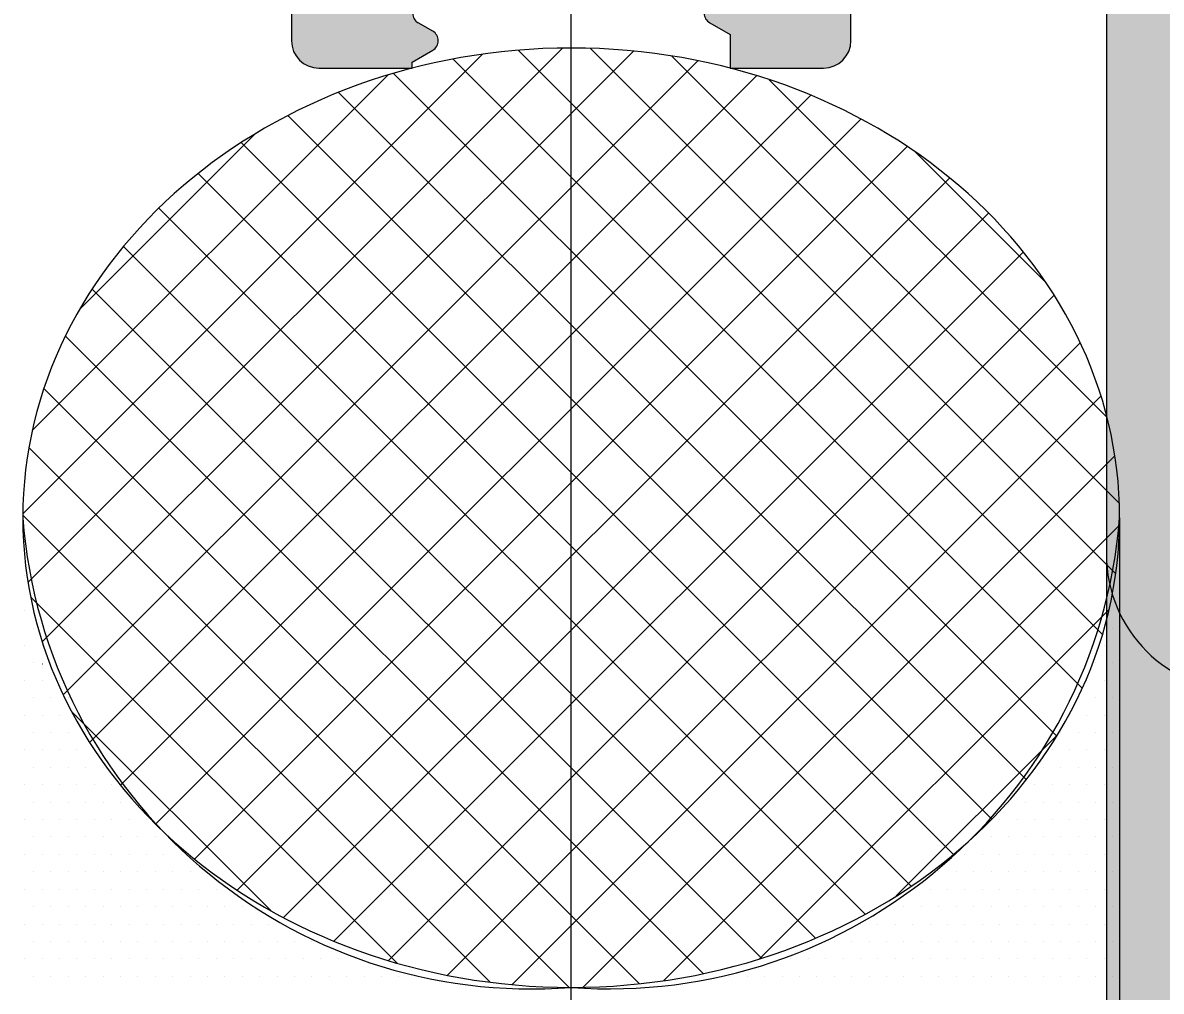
# Model space of a CAD drawing. Extents: x 820 to 5791, y 1495 to 5010.
# Drawn here: x 3018.484 to 3020.56, y 2077.91 to 2079.677 of the extents above; entities that cross this region are included whole.
import ezdxf

# ---------------------------------------------------------------- set-up
doc = ezdxf.new("R2010")
doc.units = 0
doc.header["$LTSCALE"] = 20
doc.layers.get('0').update_dxf_attribs({"linetype": 'CONTINUOUS', "lineweight": 15})
doc.layers.get('DEFPOINTS').update_dxf_attribs({"linetype": 'CONTINUOUS'})
doc.layers.add('_00_TT_PLASTER INTERIOR', color=60, linetype='CONTINUOUS', lineweight=0)
doc.layers.add('ölç', color=63, linetype='CONTINUOUS', lineweight=20)
doc.layers.add('dış ölçü', color=7, linetype='CONTINUOUS', lineweight=20, true_color=0x0d6787)
doc.styles.add('TRS', font='times.ttf', dxfattribs={"width": 0.8})
doc.dimstyles.new('dış ölçü', dxfattribs={"dimtxt": 12, "dimasz": 5, "dimexe": 5, "dimexo": 35, "dimgap": 5, "dimtad": 1, "dimdec": 0, "dimdsep": 46, "dimtxsty": 'TRS', "dimblk": 'DOT', "dimcen": 0, "dimdle": 0.1, "dimclrd": 256, "dimclre": 256, "dimclrt": 73, "dimadec": 0, "dimazin": 0, "dimtfac": 0.3, "dimtdec": 0, "dimtix": 1, "dimtmove": 2, "dimatfit": 3, "dimldrblk": 'DOT', "dimfxl": 1, "dimfxlon": 1, "dimtolj": 1, "dimarcsym": 0})

# ---------------------------------------------------------------- blocks, each defined once
blk = doc.blocks.new('_Dot')
at = {"layer": 'ölç', "color": 0, "lineweight": -2}
blk.add_line((-0.5, 0), (-1, 0), dxfattribs=at)
at = {"layer": 'ölç', "color": 0, "const_width": 0.5}
blk.add_lwpolyline([(-0.25, 0, 1), (0.25, 0, 1)], format="xyb", close=True, dxfattribs=at)
blk = doc.blocks.new('*D176')
at = {"layer": 'DEFPOINTS', "color": 0, "transparency": 16777216}
for p in [(2844.1763, 2097.0445), (3414.391, 2084.5543), (3414.391, 1809.2783)]:
    blk.add_point(p, dxfattribs=at)
at = {"layer": 'dış ölçü', "lineweight": -2, "transparency": 16777216}
for p, q in [((2844.1763, 1810.2783), (2844.1763, 1804.2783)), ((3414.391, 1810.2783), (3414.391, 1804.2783)), ((2849.1763, 1809.2783), (3409.391, 1809.2783))]:
    blk.add_line(p, q, dxfattribs=at)
at = {"layer": 'dış ölçü', "lineweight": -2, "transparency": 16777216, "xscale": 5, "yscale": 5, "zscale": 5, "rotation": 180}
blk.add_blockref('_Dot', (2844.1763, 1809.2783), dxfattribs=at)
at = {"layer": 'dış ölçü', "lineweight": -2, "transparency": 16777216, "xscale": 5, "yscale": 5, "zscale": 5}
blk.add_blockref('_Dot', (3414.391, 1809.2783), dxfattribs=at)
at = {"layer": 'dış ölçü', "color": 73, "transparency": 16777216, "insert": (3129.2837, 1820.3994), "char_height": 12, "attachment_point": 5, "style": 'TRS'}
blk.add_mtext('\\A1;570', dxfattribs=at)
blk = doc.blocks.new('*D180')
at = {"layer": 'DEFPOINTS', "color": 0, "transparency": 16777216}
for p in [(3700.9717, 2100.0445), (2054.2879, 2083.4408), (3700.9717, 1729.2783)]:
    blk.add_point(p, dxfattribs=at)
at = {"layer": 'dış ölçü', "lineweight": -2, "transparency": 16777216}
for p, q in [((2054.2879, 1730.2783), (2054.2879, 1724.2783)), ((3700.9717, 1730.2783), (3700.9717, 1724.2783)), ((2059.2879, 1729.2783), (3695.9717, 1729.2783))]:
    blk.add_line(p, q, dxfattribs=at)
at = {"layer": 'dış ölçü', "lineweight": -2, "transparency": 16777216, "xscale": 5, "yscale": 5, "zscale": 5, "rotation": 180}
blk.add_blockref('_Dot', (2054.2879, 1729.2783), dxfattribs=at)
at = {"layer": 'dış ölçü', "lineweight": -2, "transparency": 16777216, "xscale": 5, "yscale": 5, "zscale": 5}
blk.add_blockref('_Dot', (3700.9717, 1729.2783), dxfattribs=at)
at = {"layer": 'dış ölçü', "color": 73, "transparency": 16777216, "insert": (2877.6298, 1740.3994), "char_height": 12, "attachment_point": 5, "style": 'TRS'}
blk.add_mtext('\\A1;1647', dxfattribs=at)
blk = doc.blocks.new('HGJFG')
h = blk.add_hatch(color=9)
h.dxf.hatch_style = 1
h.paths.add_polyline_path([(-2145.4427, -3287.7404), (-2144.7627, -3287.7404), (-2144.7627, -3289.1104), (-2145.4427, -3289.1104)], flags=16)
edge = h.paths.add_edge_path()
edge.add_line((-2142.8027, -3287.7904), (-2142.8027, -3288.5704))
edge.add_line((-2142.8027, -3288.5704), (-2143.4328, -3288.5704))
edge.add_arc((-2143.4328, -3288.6904), 0.12, 450, 540)
edge.add_line((-2143.5528, -3288.6904), (-2143.5528, -3289.0404))
edge.add_arc((-2143.5028, -3289.0404), 0.05, 540, 630)
edge.add_line((-2143.5028, -3289.0904), (-2143.3629, -3289.0904))
edge.add_arc((-2143.3626, -3289.0604), 0.03, 629.4967, 720)
edge.add_line((-2143.3326, -3289.0604), (-2143.3326, -3289.0404))
edge.add_arc((-2143.3826, -3289.0404), 0.05, 720, 810)
edge.add_line((-2143.3826, -3288.9904), (-2143.4326, -3288.9904))
edge.add_line((-2143.4326, -3288.9904), (-2143.4326, -3288.7904))
edge.add_line((-2143.4326, -3288.7904), (-2143.1026, -3288.7904))
edge.add_line((-2143.1026, -3288.7904), (-2143.0826, -3288.7704))
edge.add_line((-2143.0826, -3288.7704), (-2143.0626, -3288.7904))
edge.add_line((-2143.0626, -3288.7904), (-2142.7326, -3288.7904))
edge.add_line((-2142.7326, -3288.7904), (-2142.7326, -3288.9904))
edge.add_line((-2142.7326, -3288.9904), (-2142.7826, -3288.9904))
edge.add_arc((-2142.7826, -3289.0404), 0.05, 450, 540)
edge.add_line((-2142.8326, -3289.0404), (-2142.8326, -3289.0604))
edge.add_arc((-2142.8026, -3289.0604), 0.03, 540, 630)
edge.add_line((-2142.8026, -3289.0904), (-2142.6527, -3289.0904))
edge.add_arc((-2142.6527, -3289.0404), 0.05, 630, 720)
edge.add_line((-2142.6027, -3289.0404), (-2142.6027, -3270.2905))
edge.add_arc((-2142.6527, -3270.2905), 0.05, 360.0013, 449.9987)
edge.add_line((-2142.6527, -3270.2405), (-2147.5527, -3270.2405))
edge.add_arc((-2147.5527, -3270.2905), 0.05, 450.0013, 539.9987)
edge.add_line((-2147.6027, -3270.2905), (-2147.6027, -3289.0404))
edge.add_arc((-2147.5527, -3289.0404), 0.05, 540, 630)
edge.add_line((-2147.5527, -3289.0904), (-2147.4028, -3289.0904))
edge.add_arc((-2147.4028, -3289.0604), 0.03, 630, 720)
edge.add_line((-2147.3728, -3289.0604), (-2147.3728, -3289.0404))
edge.add_arc((-2147.4228, -3289.0404), 0.05, 720, 810)
edge.add_line((-2147.4228, -3288.9904), (-2147.4728, -3288.9904))
edge.add_line((-2147.4728, -3288.9904), (-2147.4728, -3288.7904))
edge.add_line((-2147.4728, -3288.7904), (-2147.1428, -3288.7904))
edge.add_line((-2147.1428, -3288.7904), (-2147.1228, -3288.7704))
edge.add_line((-2147.1228, -3288.7704), (-2147.1028, -3288.7904))
edge.add_line((-2147.1028, -3288.7904), (-2146.7728, -3288.7904))
edge.add_line((-2146.7728, -3288.7904), (-2146.7728, -3288.9904))
edge.add_line((-2146.7728, -3288.9904), (-2146.8228, -3288.9904))
edge.add_arc((-2146.8228, -3289.0404), 0.05, 450, 540)
edge.add_line((-2146.8728, -3289.0404), (-2146.8728, -3289.0604))
edge.add_arc((-2146.8428, -3289.0604), 0.03, 540, 630.5033)
edge.add_line((-2146.8425, -3289.0904), (-2146.7026, -3289.0904))
edge.add_arc((-2146.7026, -3289.0404), 0.05, 630, 720)
edge.add_line((-2146.6526, -3289.0404), (-2146.6526, -3288.6904))
edge.add_arc((-2146.7726, -3288.6904), 0.12, 720, 810)
edge.add_line((-2146.7726, -3288.5704), (-2147.4027, -3288.5704))
edge.add_line((-2147.4027, -3288.5704), (-2147.4027, -3287.7904))
edge.add_arc((-2147.3527, -3287.7904), 0.05, 450.0013, 539.9987, ccw=False)
edge.add_line((-2147.3527, -3287.7404), (-2145.6127, -3287.7404))
edge.add_line((-2145.6127, -3287.7404), (-2145.6127, -3290.7054))
edge.add_arc((-2145.5627, -3290.7054), 0.05, 540, 630)
edge.add_line((-2145.5627, -3290.7554), (-2145.3927, -3290.7554))
edge.add_line((-2145.3927, -3290.7554), (-2145.3927, -3290.7444))
edge.add_line((-2145.3927, -3290.7444), (-2145.3552, -3290.7227))
edge.add_arc((-2145.3652, -3290.7054), 0.02, 660, 780)
edge.add_line((-2145.3552, -3290.6881), (-2145.3818, -3290.6727))
edge.add_arc((-2145.3718, -3290.6554), 0.02, 480, 600, ccw=False)
edge.add_line((-2145.3818, -3290.6381), (-2145.3552, -3290.6227))
edge.add_arc((-2145.3652, -3290.6054), 0.02, 660, 780)
edge.add_line((-2145.3552, -3290.5881), (-2145.3818, -3290.5727))
edge.add_arc((-2145.3718, -3290.5554), 0.02, 480, 600, ccw=False)
edge.add_line((-2145.3818, -3290.5381), (-2145.3552, -3290.5227))
edge.add_arc((-2145.3652, -3290.5054), 0.02, 660, 780)
edge.add_line((-2145.3552, -3290.4881), (-2145.3818, -3290.4727))
edge.add_arc((-2145.3718, -3290.4554), 0.02, 480, 600, ccw=False)
edge.add_line((-2145.3818, -3290.4381), (-2145.3552, -3290.4227))
edge.add_arc((-2145.3652, -3290.4054), 0.02, 660, 780)
edge.add_line((-2145.3552, -3290.3881), (-2145.3818, -3290.3727))
edge.add_arc((-2145.3718, -3290.3554), 0.02, 480, 600, ccw=False)
edge.add_line((-2145.3818, -3290.3381), (-2145.3552, -3290.3227))
edge.add_arc((-2145.3652, -3290.3054), 0.02, 660, 780)
edge.add_line((-2145.3552, -3290.2881), (-2145.3818, -3290.2727))
edge.add_arc((-2145.3718, -3290.2554), 0.02, 480, 600, ccw=False)
edge.add_line((-2145.3818, -3290.2381), (-2145.3552, -3290.2227))
edge.add_arc((-2145.3652, -3290.2054), 0.02, 660, 780)
edge.add_line((-2145.3552, -3290.1881), (-2145.3818, -3290.1727))
edge.add_arc((-2145.3718, -3290.1554), 0.02, 480, 600, ccw=False)
edge.add_line((-2145.3818, -3290.1381), (-2145.3552, -3290.1227))
edge.add_arc((-2145.3652, -3290.1054), 0.02, 660, 780)
edge.add_line((-2145.3552, -3290.0881), (-2145.3818, -3290.0727))
edge.add_arc((-2145.3718, -3290.0554), 0.02, 480, 600, ccw=False)
edge.add_line((-2145.3818, -3290.0381), (-2145.3552, -3290.0227))
edge.add_arc((-2145.3652, -3290.0054), 0.02, 660, 780)
edge.add_line((-2145.3552, -3289.9881), (-2145.3818, -3289.9727))
edge.add_arc((-2145.3718, -3289.9554), 0.02, 480, 600, ccw=False)
edge.add_line((-2145.3818, -3289.9381), (-2145.3552, -3289.9227))
edge.add_arc((-2145.3652, -3289.9054), 0.02, 660, 780)
edge.add_line((-2145.3552, -3289.8881), (-2145.3818, -3289.8727))
edge.add_arc((-2145.3718, -3289.8554), 0.02, 480, 600, ccw=False)
edge.add_line((-2145.3818, -3289.8381), (-2145.3552, -3289.8227))
edge.add_arc((-2145.3652, -3289.8054), 0.02, 660, 780)
edge.add_line((-2145.3552, -3289.7881), (-2145.3818, -3289.7727))
edge.add_arc((-2145.3718, -3289.7554), 0.02, 480, 600, ccw=False)
edge.add_line((-2145.3818, -3289.7381), (-2145.3552, -3289.7227))
edge.add_arc((-2145.3652, -3289.7054), 0.02, 660, 780)
edge.add_line((-2145.3552, -3289.6881), (-2145.3818, -3289.6727))
edge.add_arc((-2145.3718, -3289.6554), 0.02, 480, 600, ccw=False)
edge.add_line((-2145.3818, -3289.6381), (-2145.3552, -3289.6227))
edge.add_arc((-2145.3652, -3289.6054), 0.02, 660, 780)
edge.add_line((-2145.3552, -3289.5881), (-2145.3818, -3289.5727))
edge.add_arc((-2145.3718, -3289.5554), 0.02, 480, 600, ccw=False)
edge.add_line((-2145.3818, -3289.5381), (-2145.3552, -3289.5227))
edge.add_arc((-2145.3652, -3289.5054), 0.02, 660, 780)
edge.add_line((-2145.3552, -3289.4881), (-2145.3927, -3289.4665))
edge.add_line((-2145.3927, -3289.4665), (-2145.3927, -3289.4554))
edge.add_arc((-2145.2927, -3289.4554), 0.1, 450, 540, ccw=False)
edge.add_line((-2145.2927, -3289.3554), (-2144.9127, -3289.3554))
edge.add_arc((-2144.9127, -3289.4554), 0.1, 360, 450, ccw=False)
edge.add_line((-2144.8127, -3289.4554), (-2144.8127, -3289.5165))
edge.add_line((-2144.8127, -3289.5165), (-2144.8502, -3289.5381))
edge.add_arc((-2144.8402, -3289.5554), 0.02, 480, 600)
edge.add_line((-2144.8502, -3289.5727), (-2144.8236, -3289.5881))
edge.add_arc((-2144.8336, -3289.6054), 0.02, 300, 420, ccw=False)
edge.add_line((-2144.8236, -3289.6227), (-2144.8502, -3289.6381))
edge.add_arc((-2144.8402, -3289.6554), 0.02, 480, 600)
edge.add_line((-2144.8502, -3289.6727), (-2144.8236, -3289.6881))
edge.add_arc((-2144.8336, -3289.7054), 0.02, 300, 420, ccw=False)
edge.add_line((-2144.8236, -3289.7227), (-2144.8502, -3289.7381))
edge.add_arc((-2144.8402, -3289.7554), 0.02, 480, 600)
edge.add_line((-2144.8502, -3289.7727), (-2144.8236, -3289.7881))
edge.add_arc((-2144.8336, -3289.8054), 0.02, 300, 420, ccw=False)
edge.add_line((-2144.8236, -3289.8227), (-2144.8502, -3289.8381))
edge.add_arc((-2144.8402, -3289.8554), 0.02, 480, 600)
edge.add_line((-2144.8502, -3289.8727), (-2144.8236, -3289.8881))
edge.add_arc((-2144.8336, -3289.9054), 0.02, 300, 420, ccw=False)
edge.add_line((-2144.8236, -3289.9227), (-2144.8502, -3289.9381))
edge.add_arc((-2144.8402, -3289.9554), 0.02, 480, 600)
edge.add_line((-2144.8502, -3289.9727), (-2144.8236, -3289.9881))
edge.add_arc((-2144.8336, -3290.0054), 0.02, 300, 420, ccw=False)
edge.add_line((-2144.8236, -3290.0227), (-2144.8502, -3290.0381))
edge.add_arc((-2144.8402, -3290.0554), 0.02, 480, 600)
edge.add_line((-2144.8502, -3290.0727), (-2144.8236, -3290.0881))
edge.add_arc((-2144.8336, -3290.1054), 0.02, 300, 420, ccw=False)
edge.add_line((-2144.8236, -3290.1227), (-2144.8502, -3290.1381))
edge.add_arc((-2144.8402, -3290.1554), 0.02, 480, 600)
edge.add_line((-2144.8502, -3290.1727), (-2144.8236, -3290.1881))
edge.add_arc((-2144.8336, -3290.2054), 0.02, 300, 420, ccw=False)
edge.add_line((-2144.8236, -3290.2227), (-2144.8502, -3290.2381))
edge.add_arc((-2144.8402, -3290.2554), 0.02, 480, 600)
edge.add_line((-2144.8502, -3290.2727), (-2144.8236, -3290.2881))
edge.add_arc((-2144.8336, -3290.3054), 0.02, 300, 420, ccw=False)
edge.add_line((-2144.8236, -3290.3227), (-2144.8502, -3290.3381))
edge.add_arc((-2144.8402, -3290.3554), 0.02, 480, 600)
edge.add_line((-2144.8502, -3290.3727), (-2144.8236, -3290.3881))
edge.add_arc((-2144.8336, -3290.4054), 0.02, 300, 420, ccw=False)
edge.add_line((-2144.8236, -3290.4227), (-2144.8502, -3290.4381))
edge.add_arc((-2144.8402, -3290.4554), 0.02, 480, 600)
edge.add_line((-2144.8502, -3290.4727), (-2144.8236, -3290.4881))
edge.add_arc((-2144.8336, -3290.5054), 0.02, 300, 420, ccw=False)
edge.add_line((-2144.8236, -3290.5227), (-2144.8502, -3290.5381))
edge.add_arc((-2144.8402, -3290.5554), 0.02, 480, 600)
edge.add_line((-2144.8502, -3290.5727), (-2144.8236, -3290.5881))
edge.add_arc((-2144.8336, -3290.6054), 0.02, 300, 420, ccw=False)
edge.add_line((-2144.8236, -3290.6227), (-2144.8502, -3290.6381))
edge.add_arc((-2144.8402, -3290.6554), 0.02, 480, 600)
edge.add_line((-2144.8502, -3290.6727), (-2144.8127, -3290.6944))
edge.add_line((-2144.8127, -3290.6944), (-2144.8127, -3290.7554))
edge.add_line((-2144.8127, -3290.7554), (-2144.6427, -3290.7554))
edge.add_arc((-2144.6427, -3290.7054), 0.05, 630, 720)
edge.add_line((-2144.5927, -3290.7054), (-2144.5927, -3287.7404))
edge.add_line((-2144.5927, -3287.7404), (-2142.8527, -3287.7404))
edge.add_arc((-2142.8527, -3287.7904), 0.05, 360.0013, 449.9987, ccw=False)
h.paths.add_polyline_path([(-2142.8727, -3287.5405), (-2147.3327, -3287.5405), (-2147.3327, -3270.7405), (-2142.8727, -3270.7405)], flags=16)
h = blk.add_hatch(color=9)
h.dxf.hatch_style = 1
edge = h.paths.add_edge_path()
edge.add_line((-2139.8768, -3289.9965), (-2141.6268, -3289.9965))
edge.add_line((-2141.6268, -3289.9965), (-2141.6268, -3290.1465))
edge.add_line((-2141.6268, -3290.1465), (-2139.8768, -3290.1465))
edge.add_arc((-2139.8768, -3290.2465), 0.1, 360, 450, ccw=False)
edge.add_line((-2139.7768, -3290.2465), (-2139.7768, -3293.0923))
edge.add_arc((-2139.8768, -3293.0923), 0.1, 270, 360, ccw=False)
edge.add_line((-2139.8768, -3293.1923), (-2141.6268, -3293.1923))
edge.add_line((-2141.6268, -3293.1923), (-2141.6268, -3293.3423))
edge.add_line((-2141.6268, -3293.3423), (-2139.8768, -3293.3423))
edge.add_arc((-2139.8768, -3293.0923), 0.25, 630, 720)
edge.add_line((-2139.6268, -3293.0923), (-2139.6268, -3290.2465))
edge.add_arc((-2139.8768, -3290.2465), 0.25, 360, 450)
edge = h.paths.add_edge_path()
edge.add_line((-2142.1268, -3289.9965), (-2143.8768, -3289.9965))
edge.add_arc((-2143.8768, -3290.2465), 0.25, 450, 540)
edge.add_line((-2144.1268, -3290.2465), (-2144.1268, -3293.0923))
edge.add_arc((-2143.8768, -3293.0923), 0.25, 540, 630)
edge.add_line((-2143.8768, -3293.3423), (-2142.1268, -3293.3423))
edge.add_line((-2142.1268, -3293.3423), (-2142.1268, -3293.1923))
edge.add_line((-2142.1268, -3293.1923), (-2143.8768, -3293.1923))
edge.add_arc((-2143.8768, -3293.0923), 0.1, 540, 630, ccw=False)
edge.add_line((-2143.9768, -3293.0923), (-2143.9768, -3290.2465))
edge.add_arc((-2143.8768, -3290.2465), 0.1, 450, 540, ccw=False)
edge.add_line((-2143.8768, -3290.1465), (-2142.1268, -3290.1465))
edge.add_line((-2142.1268, -3290.1465), (-2142.1268, -3289.9965))
h.paths.add_polyline_path([(-2143.1268, -3290.2465), (-2140.1268, -3290.2465), (-2140.1268, -3290.3965), (-2143.1268, -3290.3965)])
h.paths.add_polyline_path([(-2143.1268, -3292.9423), (-2140.1268, -3292.9423), (-2140.1268, -3293.0923), (-2143.1268, -3293.0923)])
at = {"color": 9, "ltscale": 0.5}
blk.add_line((-2145.1027, -3298.0946), (-2145.1027, -3268.2405), dxfattribs=at)
at = {"color": 9}
for p, q in [((-2145.6127, -3287.7404), (-2145.6127, -3290.7054)), ((-2144.5927, -3290.7054), (-2144.5927, -3287.7404)), ((-2144.1268, -3289.6423), (-2144.1268, -3291.6423)), ((-2144.1268, -3290.2465), (-2144.1268, -3293.0923)), ((-2145.3552, -3290.6881), (-2145.3818, -3290.6727)), ((-2144.8502, -3290.6727), (-2144.8127, -3290.6944)), ((-2144.8127, -3290.6944), (-2144.8127, -3290.7554)), ((-2145.1184, -3290.7189), (-2146.0932, -3291.6937)), ((-2144.9891, -3290.7244), (-2146.0671, -3291.8023)), ((-2145.3927, -3290.7444), (-2145.3552, -3290.7227)), ((-2145.1996, -3290.7228), (-2144.134, -3291.7884)), ((-2145.0684, -3290.7193), (-2144.1098, -3291.6779)), ((-2145.2643, -3290.7301), (-2146.1027, -3291.5685)), ((-2144.872, -3290.7419), (-2146.0288, -3291.8988)), ((-2145.3927, -3290.7554), (-2145.3927, -3290.7444)), ((-2145.3182, -3290.7389), (-2144.1708, -3291.8864)), ((-2144.9197, -3290.7333), (-2144.1031, -3291.5499)), ((-2145.5627, -3290.7554), (-2145.3927, -3290.7554)), ((-2145.4268, -3290.7651), (-2144.2175, -3291.9743)), ((-2144.8127, -3290.7554), (-2144.6427, -3290.7554)), ((-2145.437, -3290.7681), (-2146.0853, -3291.4164)), ((-2144.7646, -3290.7693), (-2145.9809, -3291.9855)), ((-2144.7417, -3290.7766), (-2144.1258, -3291.3925)), ((-2144.6657, -3290.805), (-2145.9245, -3292.0638)), ((-2145.5268, -3290.7997), (-2144.2728, -3292.0537)), ((-2144.5742, -3290.8482), (-2145.8606, -3292.1346)), ((-2145.6192, -3290.842), (-2144.3358, -3292.1255)), ((-2145.6791, -3290.8755), (-2145.9986, -3291.195)), ((-2144.4898, -3290.8986), (-2145.7896, -3292.1983)), ((-2145.7046, -3290.8914), (-2144.4058, -3292.1901)), ((-2144.4749, -3290.9087), (-2144.2372, -3291.1464)), ((-2145.783, -3290.9476), (-2144.4827, -3292.2479)), ((-2144.4123, -3290.9558), (-2145.7117, -3292.2552)), ((-2145.8546, -3291.0108), (-2144.5665, -3292.2988)), ((-2144.3417, -3291.0198), (-2145.6271, -3292.3052)), ((-2145.9191, -3291.0809), (-2144.6573, -3292.3428)), ((-2144.2781, -3291.0909), (-2145.5353, -3292.3481)), ((-2145.9762, -3291.1585), (-2144.7556, -3292.3792)), ((-2144.2221, -3291.1696), (-2145.4359, -3292.3835)), ((-2146.025, -3291.2445), (-2144.8622, -3292.4073)), ((-2144.1745, -3291.2568), (-2145.3281, -3292.4104)), ((-2146.0641, -3291.34), (-2144.9784, -3292.4258)), ((-2144.1368, -3291.3537), (-2145.2105, -3292.4274)), ((-2146.0914, -3291.4474), (-2145.1064, -3292.4324)), ((-2144.1114, -3291.463), (-2145.0806, -3292.4322)), ((-2146.1027, -3291.5709), (-2145.2506, -3292.423)), ((-2144.1027, -3291.5756), (-2144.1027, -3293.0426)), ((-2144.1028, -3291.5892), (-2144.9338, -3292.4201)), ((-2146.0993, -3291.6183), (-2146.0993, -3291.6183)), ((-2146.0993, -3291.6818), (-2146.0993, -3291.6818)), ((-2146.0884, -3291.7199), (-2145.4202, -3292.3881)), ((-2146.0834, -3291.7135), (-2146.0834, -3291.7135)), ((-2144.1149, -3291.7135), (-2144.1149, -3291.7135)), ((-2146.0993, -3291.7453), (-2146.0993, -3291.7453)), ((-2144.122, -3291.743), (-2144.7593, -3292.3803)), ((-2144.1308, -3291.7453), (-2144.1308, -3291.7453)), ((-2146.0834, -3291.777), (-2146.0834, -3291.777)), ((-2144.1149, -3291.777), (-2144.1149, -3291.777)), ((-2146.0993, -3291.8088), (-2146.0993, -3291.8088)), ((-2146.0675, -3291.8088), (-2146.0675, -3291.8088)), ((-2144.1308, -3291.8088), (-2144.1308, -3291.8088)), ((-2146.0834, -3291.8405), (-2146.0834, -3291.8405)), ((-2146.0674, -3291.842), (-2146.0668, -3291.8419)), ((-2146.0517, -3291.8405), (-2146.0517, -3291.8405)), ((-2144.1467, -3291.8405), (-2144.1467, -3291.8405)), ((-2144.1149, -3291.8405), (-2144.1149, -3291.8405)), ((-2146.0993, -3291.8723), (-2146.0993, -3291.8723)), ((-2146.0675, -3291.8723), (-2146.0675, -3291.8723)), ((-2146.0358, -3291.8723), (-2146.0358, -3291.8723)), ((-2144.1625, -3291.8723), (-2144.1625, -3291.8723)), ((-2144.1308, -3291.8723), (-2144.1308, -3291.8723)), ((-2146.0834, -3291.904), (-2146.0834, -3291.904)), ((-2146.0517, -3291.904), (-2146.0517, -3291.904)), ((-2146.0199, -3291.904), (-2146.0199, -3291.904)), ((-2144.1784, -3291.904), (-2144.1784, -3291.904)), ((-2144.1467, -3291.904), (-2144.1467, -3291.904)), ((-2144.1149, -3291.904), (-2144.1149, -3291.904)), ((-2146.0993, -3291.9358), (-2146.0993, -3291.9358)), ((-2146.0675, -3291.9358), (-2146.0675, -3291.9358)), ((-2146.0358, -3291.9358), (-2146.0358, -3291.9358)), ((-2146.0133, -3291.9296), (-2145.6506, -3292.2924)), ((-2146.004, -3291.9358), (-2146.004, -3291.9358)), ((-2144.1943, -3291.9358), (-2144.1943, -3291.9358)), ((-2144.1625, -3291.9358), (-2144.1625, -3291.9358)), ((-2144.1308, -3291.9358), (-2144.1308, -3291.9358)), ((-2146.0834, -3291.9675), (-2146.0834, -3291.9675)), ((-2146.0517, -3291.9675), (-2146.0517, -3291.9675)), ((-2146.0199, -3291.9675), (-2146.0199, -3291.9675)), ((-2145.9882, -3291.9675), (-2145.9882, -3291.9675)), ((-2144.2102, -3291.9675), (-2144.2102, -3291.9675)), ((-2144.1784, -3291.9675), (-2144.1784, -3291.9675)), ((-2144.1467, -3291.9675), (-2144.1467, -3291.9675)), ((-2144.1149, -3291.9675), (-2144.1149, -3291.9675)), ((-2144.216, -3291.9717), (-2144.5099, -3292.2657)), ((-2146.0993, -3291.9993), (-2146.0993, -3291.9993)), ((-2146.0675, -3291.9993), (-2146.0675, -3291.9993)), ((-2146.0358, -3291.9993), (-2146.0358, -3291.9993)), ((-2146.004, -3291.9993), (-2146.004, -3291.9993)), ((-2145.9723, -3291.9993), (-2145.9723, -3291.9993)), ((-2144.226, -3291.9993), (-2144.226, -3291.9993)), ((-2144.1943, -3291.9993), (-2144.1943, -3291.9993)), ((-2144.1625, -3291.9993), (-2144.1625, -3291.9993)), ((-2144.1308, -3291.9993), (-2144.1308, -3291.9993)), ((-2146.0834, -3292.031), (-2146.0834, -3292.031)), ((-2146.0517, -3292.031), (-2146.0517, -3292.031)), ((-2146.0199, -3292.031), (-2146.0199, -3292.031)), ((-2145.9882, -3292.031), (-2145.9882, -3292.031)), ((-2145.9564, -3292.031), (-2145.9564, -3292.031)), ((-2144.2419, -3292.031), (-2144.2419, -3292.031)), ((-2144.2102, -3292.031), (-2144.2102, -3292.031)), ((-2144.1784, -3292.031), (-2144.1784, -3292.031)), ((-2144.1467, -3292.031), (-2144.1467, -3292.031)), ((-2144.1149, -3292.031), (-2144.1149, -3292.031)), ((-2146.0993, -3292.0628), (-2146.0993, -3292.0628)), ((-2146.0675, -3292.0628), (-2146.0675, -3292.0628)), ((-2146.0358, -3292.0628), (-2146.0358, -3292.0628)), ((-2146.004, -3292.0628), (-2146.004, -3292.0628)), ((-2145.9723, -3292.0628), (-2145.9723, -3292.0628)), ((-2145.9405, -3292.0628), (-2145.9405, -3292.0628)), ((-2144.2578, -3292.0628), (-2144.2578, -3292.0628)), ((-2144.226, -3292.0628), (-2144.226, -3292.0628)), ((-2144.1943, -3292.0628), (-2144.1943, -3292.0628)), ((-2144.1625, -3292.0628), (-2144.1625, -3292.0628)), ((-2144.1308, -3292.0628), (-2144.1308, -3292.0628)), ((-2146.0834, -3292.0945), (-2146.0834, -3292.0945)), ((-2146.0517, -3292.0945), (-2146.0517, -3292.0945)), ((-2146.0199, -3292.0945), (-2146.0199, -3292.0945)), ((-2145.9882, -3292.0945), (-2145.9882, -3292.0945)), ((-2145.9564, -3292.0945), (-2145.9564, -3292.0945)), ((-2145.9247, -3292.0945), (-2145.9247, -3292.0945)), ((-2144.3054, -3292.0945), (-2144.3054, -3292.0945)), ((-2144.2737, -3292.0945), (-2144.2737, -3292.0945)), ((-2144.2419, -3292.0945), (-2144.2419, -3292.0945)), ((-2144.2102, -3292.0945), (-2144.2102, -3292.0945)), ((-2144.1784, -3292.0945), (-2144.1784, -3292.0945)), ((-2144.1467, -3292.0945), (-2144.1467, -3292.0945)), ((-2144.1149, -3292.0945), (-2144.1149, -3292.0945)), ((-2146.0993, -3292.1263), (-2146.0993, -3292.1263)), ((-2146.0675, -3292.1263), (-2146.0675, -3292.1263)), ((-2146.0358, -3292.1263), (-2146.0358, -3292.1263)), ((-2146.004, -3292.1263), (-2146.004, -3292.1263)), ((-2145.9723, -3292.1263), (-2145.9723, -3292.1263)), ((-2145.9405, -3292.1263), (-2145.9405, -3292.1263)), ((-2145.9088, -3292.1263), (-2145.9088, -3292.1263)), ((-2145.877, -3292.1263), (-2145.877, -3292.1263)), ((-2144.3213, -3292.1263), (-2144.3213, -3292.1263)), ((-2144.2895, -3292.1263), (-2144.2895, -3292.1263)), ((-2144.2578, -3292.1263), (-2144.2578, -3292.1263)), ((-2144.226, -3292.1263), (-2144.226, -3292.1263)), ((-2144.1943, -3292.1263), (-2144.1943, -3292.1263)), ((-2144.1625, -3292.1263), (-2144.1625, -3292.1263)), ((-2144.1308, -3292.1263), (-2144.1308, -3292.1263)), ((-2146.0834, -3292.158), (-2146.0834, -3292.158)), ((-2146.0517, -3292.158), (-2146.0517, -3292.158)), ((-2146.0199, -3292.158), (-2146.0199, -3292.158)), ((-2145.9882, -3292.158), (-2145.9882, -3292.158)), ((-2145.9564, -3292.158), (-2145.9564, -3292.158)), ((-2145.9247, -3292.158), (-2145.9247, -3292.158)), ((-2145.8929, -3292.158), (-2145.8929, -3292.158)), ((-2145.8612, -3292.158), (-2145.8612, -3292.158)), ((-2144.3689, -3292.158), (-2144.3689, -3292.158)), ((-2144.3372, -3292.158), (-2144.3372, -3292.158)), ((-2144.3054, -3292.158), (-2144.3054, -3292.158)), ((-2144.2737, -3292.158), (-2144.2737, -3292.158)), ((-2144.2419, -3292.158), (-2144.2419, -3292.158)), ((-2144.2102, -3292.158), (-2144.2102, -3292.158)), ((-2144.1784, -3292.158), (-2144.1784, -3292.158)), ((-2144.1467, -3292.158), (-2144.1467, -3292.158)), ((-2144.1149, -3292.158), (-2144.1149, -3292.158)), ((-2146.0993, -3292.1898), (-2146.0993, -3292.1898)), ((-2146.0675, -3292.1898), (-2146.0675, -3292.1898)), ((-2146.0358, -3292.1898), (-2146.0358, -3292.1898)), ((-2146.004, -3292.1898), (-2146.004, -3292.1898)), ((-2145.9723, -3292.1898), (-2145.9723, -3292.1898)), ((-2145.9405, -3292.1898), (-2145.9405, -3292.1898)), ((-2145.9088, -3292.1898), (-2145.9088, -3292.1898)), ((-2145.877, -3292.1898), (-2145.877, -3292.1898)), ((-2145.8453, -3292.1898), (-2145.8453, -3292.1898)), ((-2145.8135, -3292.1898), (-2145.8135, -3292.1898)), ((-2144.3848, -3292.1898), (-2144.3848, -3292.1898)), ((-2144.353, -3292.1898), (-2144.353, -3292.1898)), ((-2144.3213, -3292.1898), (-2144.3213, -3292.1898)), ((-2144.2895, -3292.1898), (-2144.2895, -3292.1898)), ((-2144.2578, -3292.1898), (-2144.2578, -3292.1898)), ((-2144.226, -3292.1898), (-2144.226, -3292.1898)), ((-2144.1943, -3292.1898), (-2144.1943, -3292.1898)), ((-2144.1625, -3292.1898), (-2144.1625, -3292.1898)), ((-2144.1308, -3292.1898), (-2144.1308, -3292.1898)), ((-2146.0834, -3292.2215), (-2146.0834, -3292.2215)), ((-2146.0517, -3292.2215), (-2146.0517, -3292.2215)), ((-2146.0199, -3292.2215), (-2146.0199, -3292.2215)), ((-2145.9882, -3292.2215), (-2145.9882, -3292.2215)), ((-2145.9564, -3292.2215), (-2145.9564, -3292.2215)), ((-2145.9247, -3292.2215), (-2145.9247, -3292.2215)), ((-2145.8929, -3292.2215), (-2145.8929, -3292.2215)), ((-2145.8612, -3292.2215), (-2145.8612, -3292.2215)), ((-2145.8294, -3292.2215), (-2145.8294, -3292.2215)), ((-2145.7977, -3292.2215), (-2145.7977, -3292.2215)), ((-2144.4324, -3292.2215), (-2144.4324, -3292.2215)), ((-2144.4007, -3292.2215), (-2144.4007, -3292.2215)), ((-2144.3689, -3292.2215), (-2144.3689, -3292.2215)), ((-2144.3372, -3292.2215), (-2144.3372, -3292.2215)), ((-2144.3054, -3292.2215), (-2144.3054, -3292.2215)), ((-2144.2737, -3292.2215), (-2144.2737, -3292.2215)), ((-2144.2419, -3292.2215), (-2144.2419, -3292.2215)), ((-2144.2102, -3292.2215), (-2144.2102, -3292.2215)), ((-2144.1784, -3292.2215), (-2144.1784, -3292.2215)), ((-2144.1467, -3292.2215), (-2144.1467, -3292.2215)), ((-2144.1149, -3292.2215), (-2144.1149, -3292.2215)), ((-2146.0993, -3292.2533), (-2146.0993, -3292.2533)), ((-2146.0675, -3292.2533), (-2146.0675, -3292.2533)), ((-2146.0358, -3292.2533), (-2146.0358, -3292.2533)), ((-2146.004, -3292.2533), (-2146.004, -3292.2533)), ((-2145.9723, -3292.2533), (-2145.9723, -3292.2533)), ((-2145.9405, -3292.2533), (-2145.9405, -3292.2533)), ((-2145.9088, -3292.2533), (-2145.9088, -3292.2533)), ((-2145.877, -3292.2533), (-2145.877, -3292.2533)), ((-2145.8453, -3292.2533), (-2145.8453, -3292.2533)), ((-2145.8135, -3292.2533), (-2145.8135, -3292.2533)), ((-2145.7818, -3292.2533), (-2145.7818, -3292.2533)), ((-2145.75, -3292.2533), (-2145.75, -3292.2533)), ((-2144.48, -3292.2533), (-2144.48, -3292.2533)), ((-2144.4483, -3292.2533), (-2144.4483, -3292.2533)), ((-2144.4165, -3292.2533), (-2144.4165, -3292.2533)), ((-2144.3848, -3292.2533), (-2144.3848, -3292.2533)), ((-2144.353, -3292.2533), (-2144.353, -3292.2533)), ((-2144.3213, -3292.2533), (-2144.3213, -3292.2533)), ((-2144.2895, -3292.2533), (-2144.2895, -3292.2533)), ((-2144.2578, -3292.2533), (-2144.2578, -3292.2533)), ((-2144.226, -3292.2533), (-2144.226, -3292.2533)), ((-2144.1943, -3292.2533), (-2144.1943, -3292.2533)), ((-2144.1625, -3292.2533), (-2144.1625, -3292.2533)), ((-2144.1308, -3292.2533), (-2144.1308, -3292.2533)), ((-2146.0834, -3292.285), (-2146.0834, -3292.285)), ((-2146.0517, -3292.285), (-2146.0517, -3292.285)), ((-2146.0199, -3292.285), (-2146.0199, -3292.285)), ((-2145.9882, -3292.285), (-2145.9882, -3292.285)), ((-2145.9564, -3292.285), (-2145.9564, -3292.285)), ((-2145.9247, -3292.285), (-2145.9247, -3292.285)), ((-2145.8929, -3292.285), (-2145.8929, -3292.285)), ((-2145.8612, -3292.285), (-2145.8612, -3292.285)), ((-2145.8294, -3292.285), (-2145.8294, -3292.285)), ((-2145.7977, -3292.285), (-2145.7977, -3292.285)), ((-2145.7659, -3292.285), (-2145.7659, -3292.285)), ((-2145.7342, -3292.285), (-2145.7342, -3292.285)), ((-2145.7024, -3292.285), (-2145.7024, -3292.285)), ((-2144.4959, -3292.285), (-2144.4959, -3292.285)), ((-2144.4642, -3292.285), (-2144.4642, -3292.285)), ((-2144.4324, -3292.285), (-2144.4324, -3292.285)), ((-2144.4007, -3292.285), (-2144.4007, -3292.285)), ((-2144.3689, -3292.285), (-2144.3689, -3292.285)), ((-2144.3372, -3292.285), (-2144.3372, -3292.285)), ((-2144.3054, -3292.285), (-2144.3054, -3292.285)), ((-2144.2737, -3292.285), (-2144.2737, -3292.285)), ((-2144.2419, -3292.285), (-2144.2419, -3292.285)), ((-2144.2102, -3292.285), (-2144.2102, -3292.285)), ((-2144.1784, -3292.285), (-2144.1784, -3292.285)), ((-2144.1467, -3292.285), (-2144.1467, -3292.285)), ((-2144.1149, -3292.285), (-2144.1149, -3292.285)), ((-2146.0993, -3292.3168), (-2146.0993, -3292.3168)), ((-2146.0675, -3292.3168), (-2146.0675, -3292.3168)), ((-2146.0358, -3292.3168), (-2146.0358, -3292.3168)), ((-2146.004, -3292.3168), (-2146.004, -3292.3168)), ((-2145.9723, -3292.3168), (-2145.9723, -3292.3168)), ((-2145.9405, -3292.3168), (-2145.9405, -3292.3168)), ((-2145.9088, -3292.3168), (-2145.9088, -3292.3168)), ((-2145.877, -3292.3168), (-2145.877, -3292.3168)), ((-2145.8453, -3292.3168), (-2145.8453, -3292.3168)), ((-2145.8135, -3292.3168), (-2145.8135, -3292.3168)), ((-2145.7818, -3292.3168), (-2145.7818, -3292.3168)), ((-2145.75, -3292.3168), (-2145.75, -3292.3168)), ((-2145.7183, -3292.3168), (-2145.7183, -3292.3168)), ((-2145.6865, -3292.3168), (-2145.6865, -3292.3168)), ((-2145.6548, -3292.3168), (-2145.6548, -3292.3168)), ((-2144.5753, -3292.3168), (-2144.5753, -3292.3168)), ((-2144.5435, -3292.3168), (-2144.5435, -3292.3168)), ((-2144.5118, -3292.3168), (-2144.5118, -3292.3168)), ((-2144.48, -3292.3168), (-2144.48, -3292.3168)), ((-2144.4483, -3292.3168), (-2144.4483, -3292.3168)), ((-2144.4165, -3292.3168), (-2144.4165, -3292.3168)), ((-2144.3848, -3292.3168), (-2144.3848, -3292.3168)), ((-2144.353, -3292.3168), (-2144.353, -3292.3168)), ((-2144.3213, -3292.3168), (-2144.3213, -3292.3168)), ((-2144.2895, -3292.3168), (-2144.2895, -3292.3168)), ((-2144.2578, -3292.3168), (-2144.2578, -3292.3168)), ((-2144.226, -3292.3168), (-2144.226, -3292.3168)), ((-2144.1943, -3292.3168), (-2144.1943, -3292.3168)), ((-2144.1625, -3292.3168), (-2144.1625, -3292.3168)), ((-2144.1308, -3292.3168), (-2144.1308, -3292.3168)), ((-2146.0834, -3292.3485), (-2146.0834, -3292.3485)), ((-2146.0517, -3292.3485), (-2146.0517, -3292.3485)), ((-2146.0199, -3292.3485), (-2146.0199, -3292.3485)), ((-2145.9882, -3292.3485), (-2145.9882, -3292.3485)), ((-2145.9564, -3292.3485), (-2145.9564, -3292.3485)), ((-2145.9247, -3292.3485), (-2145.9247, -3292.3485)), ((-2145.8929, -3292.3485), (-2145.8929, -3292.3485)), ((-2145.8612, -3292.3485), (-2145.8612, -3292.3485)), ((-2145.8294, -3292.3485), (-2145.8294, -3292.3485)), ((-2145.7977, -3292.3485), (-2145.7977, -3292.3485)), ((-2145.7659, -3292.3485), (-2145.7659, -3292.3485)), ((-2145.7342, -3292.3485), (-2145.7342, -3292.3485)), ((-2145.7024, -3292.3485), (-2145.7024, -3292.3485)), ((-2145.6707, -3292.3485), (-2145.6707, -3292.3485)), ((-2145.6389, -3292.3485), (-2145.6389, -3292.3485)), ((-2145.6072, -3292.3485), (-2145.6072, -3292.3485)), ((-2145.5754, -3292.3485), (-2145.5754, -3292.3485)), ((-2144.6229, -3292.3485), (-2144.6229, -3292.3485)), ((-2144.5912, -3292.3485), (-2144.5912, -3292.3485)), ((-2144.5594, -3292.3485), (-2144.5594, -3292.3485)), ((-2144.5277, -3292.3485), (-2144.5277, -3292.3485)), ((-2144.4959, -3292.3485), (-2144.4959, -3292.3485)), ((-2144.4642, -3292.3485), (-2144.4642, -3292.3485)), ((-2144.4324, -3292.3485), (-2144.4324, -3292.3485)), ((-2144.4007, -3292.3485), (-2144.4007, -3292.3485)), ((-2144.3689, -3292.3485), (-2144.3689, -3292.3485)), ((-2144.3372, -3292.3485), (-2144.3372, -3292.3485)), ((-2144.3054, -3292.3485), (-2144.3054, -3292.3485)), ((-2144.2737, -3292.3485), (-2144.2737, -3292.3485)), ((-2144.2419, -3292.3485), (-2144.2419, -3292.3485)), ((-2144.2102, -3292.3485), (-2144.2102, -3292.3485)), ((-2144.1784, -3292.3485), (-2144.1784, -3292.3485)), ((-2144.1467, -3292.3485), (-2144.1467, -3292.3485)), ((-2144.1149, -3292.3485), (-2144.1149, -3292.3485)), ((-2146.0993, -3292.3803), (-2146.0993, -3292.3803)), ((-2146.0675, -3292.3803), (-2146.0675, -3292.3803)), ((-2146.0358, -3292.3803), (-2146.0358, -3292.3803)), ((-2146.004, -3292.3803), (-2146.004, -3292.3803)), ((-2145.9723, -3292.3803), (-2145.9723, -3292.3803)), ((-2145.9405, -3292.3803), (-2145.9405, -3292.3803)), ((-2145.9088, -3292.3803), (-2145.9088, -3292.3803)), ((-2145.877, -3292.3803), (-2145.877, -3292.3803)), ((-2145.8453, -3292.3803), (-2145.8453, -3292.3803)), ((-2145.8135, -3292.3803), (-2145.8135, -3292.3803)), ((-2145.7818, -3292.3803), (-2145.7818, -3292.3803)), ((-2145.75, -3292.3803), (-2145.75, -3292.3803)), ((-2145.7183, -3292.3803), (-2145.7183, -3292.3803)), ((-2145.6865, -3292.3803), (-2145.6865, -3292.3803)), ((-2145.6548, -3292.3803), (-2145.6548, -3292.3803)), ((-2145.623, -3292.3803), (-2145.623, -3292.3803)), ((-2145.5913, -3292.3803), (-2145.5913, -3292.3803)), ((-2145.5595, -3292.3803), (-2145.5595, -3292.3803)), ((-2145.5278, -3292.3803), (-2145.5278, -3292.3803)), ((-2145.496, -3292.3803), (-2145.496, -3292.3803)), ((-2144.7023, -3292.3803), (-2144.7023, -3292.3803)), ((-2144.6705, -3292.3803), (-2144.6705, -3292.3803)), ((-2144.6388, -3292.3803), (-2144.6388, -3292.3803)), ((-2144.607, -3292.3803), (-2144.607, -3292.3803)), ((-2144.5753, -3292.3803), (-2144.5753, -3292.3803)), ((-2144.5435, -3292.3803), (-2144.5435, -3292.3803)), ((-2144.5118, -3292.3803), (-2144.5118, -3292.3803)), ((-2144.48, -3292.3803), (-2144.48, -3292.3803)), ((-2144.4483, -3292.3803), (-2144.4483, -3292.3803)), ((-2144.4165, -3292.3803), (-2144.4165, -3292.3803)), ((-2144.3848, -3292.3803), (-2144.3848, -3292.3803)), ((-2144.353, -3292.3803), (-2144.353, -3292.3803)), ((-2144.3213, -3292.3803), (-2144.3213, -3292.3803)), ((-2144.2895, -3292.3803), (-2144.2895, -3292.3803)), ((-2144.2578, -3292.3803), (-2144.2578, -3292.3803)), ((-2144.226, -3292.3803), (-2144.226, -3292.3803)), ((-2144.1943, -3292.3803), (-2144.1943, -3292.3803)), ((-2144.1625, -3292.3803), (-2144.1625, -3292.3803)), ((-2144.1308, -3292.3803), (-2144.1308, -3292.3803)), ((-2146.0834, -3292.412), (-2146.0834, -3292.412)), ((-2146.0517, -3292.412), (-2146.0517, -3292.412)), ((-2146.0199, -3292.412), (-2146.0199, -3292.412)), ((-2145.9882, -3292.412), (-2145.9882, -3292.412)), ((-2145.9564, -3292.412), (-2145.9564, -3292.412)), ((-2145.9247, -3292.412), (-2145.9247, -3292.412)), ((-2145.8929, -3292.412), (-2145.8929, -3292.412)), ((-2145.8612, -3292.412), (-2145.8612, -3292.412)), ((-2145.8294, -3292.412), (-2145.8294, -3292.412)), ((-2145.7977, -3292.412), (-2145.7977, -3292.412)), ((-2145.7659, -3292.412), (-2145.7659, -3292.412)), ((-2145.7342, -3292.412), (-2145.7342, -3292.412)), ((-2145.7024, -3292.412), (-2145.7024, -3292.412)), ((-2145.6707, -3292.412), (-2145.6707, -3292.412)), ((-2145.6389, -3292.412), (-2145.6389, -3292.412)), ((-2145.6072, -3292.412), (-2145.6072, -3292.412)), ((-2145.5754, -3292.412), (-2145.5754, -3292.412)), ((-2145.5437, -3292.412), (-2145.5437, -3292.412)), ((-2145.5119, -3292.412), (-2145.5119, -3292.412)), ((-2145.4802, -3292.412), (-2145.4802, -3292.412)), ((-2145.4484, -3292.412), (-2145.4484, -3292.412)), ((-2145.4167, -3292.412), (-2145.4167, -3292.412)), ((-2145.3849, -3292.412), (-2145.3849, -3292.412)), ((-2144.8134, -3292.412), (-2144.8134, -3292.412)), ((-2144.7817, -3292.412), (-2144.7817, -3292.412)), ((-2144.7499, -3292.412), (-2144.7499, -3292.412)), ((-2144.7182, -3292.412), (-2144.7182, -3292.412)), ((-2144.6864, -3292.412), (-2144.6864, -3292.412)), ((-2144.6547, -3292.412), (-2144.6547, -3292.412)), ((-2144.6229, -3292.412), (-2144.6229, -3292.412)), ((-2144.5912, -3292.412), (-2144.5912, -3292.412)), ((-2144.5594, -3292.412), (-2144.5594, -3292.412)), ((-2144.5277, -3292.412), (-2144.5277, -3292.412)), ((-2144.4959, -3292.412), (-2144.4959, -3292.412)), ((-2144.4642, -3292.412), (-2144.4642, -3292.412)), ((-2144.4324, -3292.412), (-2144.4324, -3292.412)), ((-2144.4007, -3292.412), (-2144.4007, -3292.412)), ((-2144.3689, -3292.412), (-2144.3689, -3292.412)), ((-2144.3372, -3292.412), (-2144.3372, -3292.412)), ((-2144.3054, -3292.412), (-2144.3054, -3292.412)), ((-2144.2737, -3292.412), (-2144.2737, -3292.412)), ((-2144.2419, -3292.412), (-2144.2419, -3292.412)), ((-2144.2102, -3292.412), (-2144.2102, -3292.412)), ((-2144.1784, -3292.412), (-2144.1784, -3292.412)), ((-2144.1467, -3292.412), (-2144.1467, -3292.412)), ((-2144.1149, -3292.412), (-2144.1149, -3292.412))]:
    blk.add_line(p, q, dxfattribs=at)
for centre, radius, start, end in [((-2145.3718, -3290.6554), 0.02, 120, 240), ((-2144.8402, -3290.6554), 0.02, 120, 240), ((-2145.3652, -3290.7054), 0.02, 300, 60), ((-2145.5627, -3290.7054), 0.05, 180, 270), ((-2144.6427, -3290.7054), 0.05, 270, 0), ((-2145.1743, -3291.504), 0.9312, 184.4106, 274.409), ((-2145.0338, -3291.5009), 0.9341, 265.7715, 355.4088), ((-2143.8768, -3291.6423), 0.25, 180, 270)]:
    blk.add_arc(centre, radius, start, end, dxfattribs=at)
at = {"color": 9, "extrusion": (0, 0, -1)}
blk.add_ellipse((-2145.1027, -3291.5756), major_axis=(1, 0), ratio=0.856806, start_param=1.570796326795495, end_param=7.853981633975081, dxfattribs=at)

msp = doc.modelspace()

# ---------------------------------------------------------------- block references
at = {"layer": '_00_TT_PLASTER INTERIOR'}
msp.add_blockref('HGJFG', (5164.5872, 5370.3499), dxfattribs=at)

# ---------------------------------------------------------------- dimensions: what is measured, and where the dimension line sits
at = {"layer": 'dış ölçü'}
for base, p1, p2, picture, middle in [((3700.9717, 1729.2783), (2054.2879, 2083.4408), (3700.9717, 2100.0445), '*D180', (2877.6298, 1740.3994)), ((3414.391, 1809.2783), (2844.1763, 2097.0445), (3414.391, 2084.5543), '*D176', (3129.2837, 1820.3994))]:
    dim = msp.add_linear_dim(base=base, p1=p1, p2=p2, dimstyle='dış ölçü', dxfattribs=at)
    dim.commit()
    dim.dimension.update_dxf_attribs({"geometry": picture, "text_midpoint": middle})

doc.saveas('drawing.dxf')
